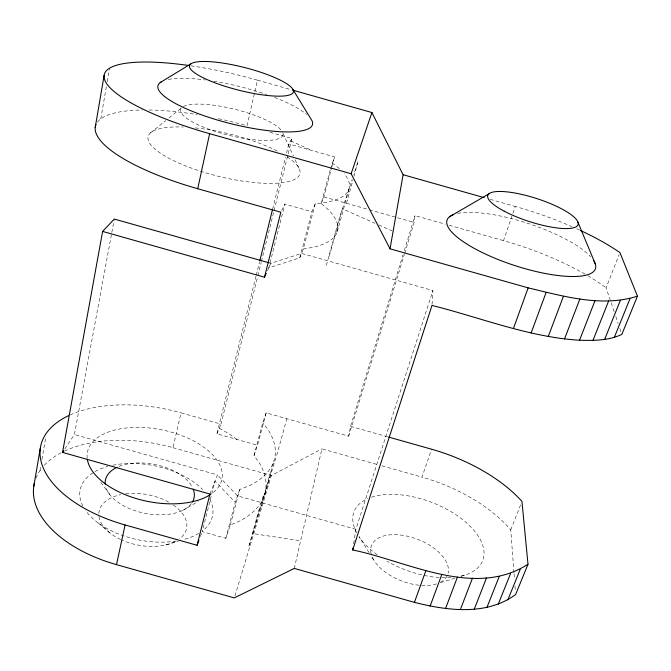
<?xml version="1.0" encoding="UTF-8"?>
<svg xmlns="http://www.w3.org/2000/svg" width="671" height="671" viewBox="0 0 671 671"><rect width="100%" height="100%" fill="white"/><g stroke="black" fill="none" stroke-linecap="round" stroke-linejoin="round"><path stroke-width="0.5" stroke-dasharray="3.35 2.52" d="M432.049 304.433L432.904 290.543L301.547 253.403L270.891 263.334L268.886 262.764M404.663 253.395L414.141 222.428L414.988 215.609L445.167 224.139M353.651 543.77L355.873 529.31L432.904 290.543M40.017 470.631L40.889 465.548M41.946 459.434L45.813 437.047M100.784 118.876L106.488 85.838M107.201 81.711L109.524 68.291M64.802 449L74.414 434.523L111.638 233.491M111.822 232.46L114.12 220.088M225.783 538.293L235.278 502.294L214.997 481.157L202.256 531.65L225.783 538.293L230.304 525.058L240.017 520.847A114.64 61.103 11.4 0 0 259.182 462.705L254.024 455.517L262.78 422.705L266.177 412.875L348.685 436.192L350.572 426.328L403.078 254.552M64.433 451.13A112.728 63.477 11 0 1 172.984 447.691L181.011 412.824L220.985 424.122L257.622 276.746M191.017 65.808A133.261 32.023 14.1 0 1 257.496 80.176L247.012 125.787A130.66 36.712 13.8 0 0 217.127 118.406M294.25 568.421L321.937 448.865L377.966 464.693M266.177 412.875L257.521 445.276L216.934 433.81L256.003 276.175M256.255 275.16L259.534 261.933M272.636 209.05L285.494 157.19M286.5 153.122L288.773 143.963L291.986 138.511L267.997 131.726M257.874 275.731L261.162 262.512M261.413 261.497L273.793 211.692M274.045 210.677L291.986 138.511M315.227 203.816L311.956 211.751L284.89 204.101L268.811 267.838L299.794 257.84L303.275 249.016L315.227 203.816L325.443 202.474A130.66 36.712 13.8 0 0 344.181 173.73M299.794 257.84L311.956 211.751M230.304 525.058L239.698 489.52L249.486 485.586A116.41 58.796 11.7 0 0 268.081 429.7L262.78 422.705M303.275 249.016L313.441 247.222A128.404 40.612 13.5 0 0 327.641 209.058L321.25 203.498L330.241 169.788M330.509 168.798L334.535 156.913L288.773 143.963M321.25 203.498L323.858 196.888L331.6 167.909M331.868 166.911L334.535 156.913M259.199 509.054L248.756 546.932L277.417 452.799L286.853 418.721M326.358 265.355L339.736 216.825L352.174 179.467M263.124 496.213L252.824 533.579L300.642 540.809M329.26 256.414L342.395 208.79L374.921 223.275M260.499 508.358L270.547 471.981M264.642 494.577L274.045 460.541M337.245 231.789L349.037 189.096M346.488 203.288L352.871 180.222M353.978 176.205L358.146 161.166L353.751 174.645M234.917 595.907L271.411 475.487L321.937 448.865M404.303 250.56L414.988 215.609M348.685 436.192L404.353 254.393M254.024 455.517L257.521 445.276M239.698 489.52L235.278 502.294M513.969 572.623L510.74 529.864A115.009 60.7 20.7 0 0 421.984 477.123L431.604 449.218M585.137 274.162A128.589 40.503 18.4 0 0 503.51 240.646L515.294 206.458A130.593 37.064 18.2 0 1 571.902 226.613M200.411 536.523L201.887 532.623M209.964 494.041L217.429 474.909L74.414 434.523M510.74 529.864L520.83 504.265M614.124 311.612L606.089 287.817L619.199 254.535M216.934 433.81L220.985 424.122M267.519 270.639L270.891 263.334M281.736 210.417L284.89 204.101M150.447 132.925L165.745 120.562M168.966 117.962L181.858 107.561A52.682 13.361 14 0 0 227.108 134.863A52.682 13.361 14 0 0 282.894 133.437M182.529 510.455L198.297 501.405M440.486 582.663L455.232 578.083M461.128 576.246L465.062 575.03M165.922 544.911L178.394 541.052M350.572 426.328L387.586 436.787M381.967 465.817L421.984 477.123M173.001 447.691L271.411 475.487M355.873 529.31L237.5 495.877L217.429 474.909M257.496 80.176L290.618 89.545M490.258 199.371L515.294 206.458M449.193 225.28L503.51 240.646M323.858 196.888L368.371 209.478M369.369 209.763L414.141 222.428M290.644 140.801L311.554 150.413M378.754 224.978L392.149 230.941M219.291 428.182L228.392 433.432L237.14 439.513M332.095 162.843L338.696 168.102A130.66 36.712 13.8 0 1 340.231 169.52M98.26 523.011L111.218 533.982M100.809 482.323L110.74 495.819M369.042 552.552L359.052 536.699A68.811 36.226 20.7 0 0 377.84 555.269M371.818 556.955L374.594 561.35M283.061 133.437L293.412 156.058M295.131 159.832L299.442 169.26M615.802 316.569L618.142 323.514M619.819 328.471L621.824 334.418M514.053 573.663L514.447 578.88M515.001 586.177L515.311 590.346M576.649 228.727A130.593 37.064 18.2 0 1 579.509 230.027M587.788 275.706A128.589 40.503 18.4 0 1 606.089 287.817M97.421 122.114A130.66 36.712 13.8 0 1 142.151 109.994M149.155 109.994A130.66 36.712 13.8 0 1 197.173 114.64M35.966 478.197A112.728 63.477 11 0 1 41.745 468.266M44.353 465.221A112.728 63.477 11 0 1 61.833 452.405M70.212 414.913A114.64 61.103 11.4 0 1 181.011 412.824M371.482 497.194A68.811 36.226 20.7 0 1 466.664 522.977A68.811 36.226 20.7 0 1 460.365 576.288M450.87 577.597A68.811 36.226 20.7 0 1 387.251 561.308M356.796 532.984A68.811 36.226 20.7 0 1 367.767 498.612M457.689 213.386A78.079 22.084 18.1 0 1 527.809 223.351A78.079 22.084 18.1 0 1 590.69 256.758M447.029 576.028A40.772 22.302 21 0 1 440.503 582.235M436.553 583.887A40.772 22.302 21 0 1 372.262 557.14M371.105 553.734A40.772 22.302 21 0 1 409.36 536.674A40.772 22.302 21 0 1 448.077 573.286M87.196 458.368A68.593 36.469 11.4 0 1 171.516 432.191A68.593 36.469 11.4 0 1 211.667 493.68M287.087 156.779A78.121 21.875 13.8 0 1 265.901 183.326A78.121 21.875 13.8 0 1 160.143 153.005A78.121 21.875 13.8 0 1 183.317 127.029M195.353 127.901A78.121 21.875 13.8 0 1 278.75 151.856M191.386 503.611A45.2 24.902 11.2 0 1 144.357 513.198A45.2 24.902 11.2 0 1 105.498 486.014M118.935 466.462A45.2 24.902 11.2 0 1 192.351 487.196M183.342 106.53A52.682 13.361 14 0 1 237.366 109.91A52.682 13.361 14 0 1 282.625 132.489M168.362 79.472A79.664 19.073 14.1 0 1 205.418 79.983M213.68 81.191A79.664 19.073 14.1 0 1 266.63 94.577M274.481 97.446A79.664 19.073 14.1 0 1 306.706 114.439M209.738 499.299A67.461 37.895 11 0 1 202.239 531.055M198.775 533.395A67.461 37.895 11 0 1 183.3 539.601M176.33 541.019A67.461 37.895 11 0 1 85.636 510.564M82.927 506.152A67.461 37.895 11 0 1 107.754 466.446M112.82 465.229A67.461 37.895 11 0 1 202.567 489.595M173.328 504.986A44.571 25.666 10.8 0 1 179.543 538.855M175.014 541.673A44.571 25.666 10.8 0 1 121.417 539.878M120.562 539.484A44.571 25.666 10.8 0 1 98.822 515.462M98.805 513.508A44.571 25.666 10.8 0 1 120.679 494.636M125.678 493.789A44.571 25.666 10.8 0 1 169.067 502.327"/><path stroke-width="1.01" d="M388.584 437.064L431.604 449.218A116.586 58.645 20.4 0 1 521.946 501.422L527.993 564.236C474.322 598.775 406.752 560.881 352.694 549.977L353.013 547.905M33.776 486.341L40.335 448.043M95.215 127.415L104.089 75.571M580.457 230.472A130.593 37.064 18.2 0 1 619.954 252.631L637.45 296.154C601.728 307.637 563.355 296.179 528.144 287.867L390.027 248.807L403.103 174.72L371.919 112.552L292.623 90.115M68.476 415.718A114.632 61.103 11.4 0 0 125.083 524.957L197.081 545.288L209.964 494.041L62.537 452.405L102.613 231.411L114.305 219.056L268.886 262.764M527.993 564.236L515.63 594.514C486.643 615.936 447.163 610.685 414.41 602.348L294.25 568.421L234.313 597.903L116.502 564.647L125.074 524.957M102.613 231.411L264.5 277.182L280.83 212.229L197.735 188.727L209.629 133.688A133.252 32.023 14.1 0 1 104.483 79.295A133.252 32.023 14.1 0 1 189.071 65.523M259.786 260.918L272.384 210.073M352.694 549.977L431.99 305.422C480.881 317.71 528.731 337.136 579.526 340.247C593.751 340.625 608.689 340.667 621.824 334.418L637.45 296.154M390.027 248.807L351.143 173.722L371.919 112.552M414.41 602.348L425.875 570.635M513.466 328.454L528.144 287.867M430.111 606.123L441.812 574.502M531.113 333.001L546.085 292.531M445.552 608.538L457.446 577.035M548.257 336.523L563.472 296.23M197.081 545.288L198.926 540.415M460.373 609.545L472.443 578.192M564.512 338.956L579.929 298.897M474.28 609.142L486.483 577.957M579.526 340.247L595.085 300.482M486.97 607.356L499.274 576.372M592.979 340.407L608.647 300.969M498.217 604.252L510.581 573.495M604.638 339.451L620.34 300.382M507.821 599.933L520.201 569.411M614.3 337.429L629.985 298.746M264.5 277.182L266.228 273.441M62.537 452.405L63.67 450.702M160.159 82.617L190.723 63.946M449.469 216.817L488.907 193.844M403.103 174.72L484.244 197.668M209.629 133.688L351.143 173.722M293.068 89.78L311.864 120.47A79.664 19.073 14.1 0 1 228.366 123.061A79.664 19.073 14.1 0 1 161.552 81.719M577.999 222.294L595.32 263.955M593.852 260.876A78.079 22.084 18.1 0 1 513.81 265.238A78.079 22.084 18.1 0 1 453.562 214.561M210.837 494.259A68.593 36.469 11.4 0 1 137.991 499.073A68.593 36.469 11.4 0 1 87.339 459.383M193.206 489.092A45.2 24.902 11.2 0 1 192.476 501.958M105.204 484.059A45.2 24.902 11.2 0 1 116.939 467.343M116.502 564.647A112.728 63.477 11 0 1 34.296 483.573M197.735 188.727A130.652 36.712 13.8 0 1 95.978 124.58M504.189 211.172A47.431 12.07 17.9 0 0 577.614 225.49A47.431 12.07 17.9 0 0 516.997 193.407A47.431 12.07 17.9 0 0 504.189 211.172M209.503 80.646A53.579 11.701 14.2 0 0 292.959 92.875A53.579 11.701 14.2 0 0 221.858 62.948A53.579 11.701 14.2 0 0 209.503 80.646"/></g></svg>
